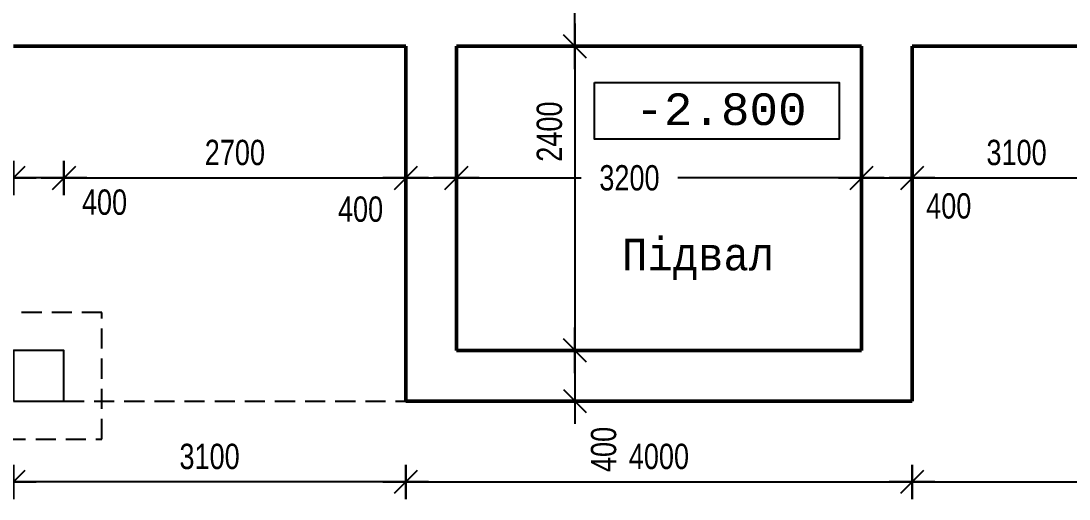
# Model space of a CAD drawing. Extents: x 3578 to 5591, y 95 to 458.
# Drawn here: x 3642.2 to 3725, y 114.4 to 152.1 of the extents above; entities that cross this region are included whole.
import ezdxf

# ---------------------------------------------------------------- set-up
doc = ezdxf.new("R2010")
doc.units = 0
doc.header["$MEASUREMENT"] = 0
doc.linetypes.add('HIDDEN2', pattern=[4.7625, 3.175, -1.5875])
doc.layers.get('0').update_dxf_attribs({"linetype": 'CONTINUOUS'})
doc.layers.get('DEFPOINTS').update_dxf_attribs({"linetype": 'CONTINUOUS'})
doc.layers.add('Chata', color=7, linetype='CONTINUOUS')
doc.styles.add('RUSS', font='russ', dxfattribs={"width": 0.8})
doc.styles.get("Standard").update_dxf_attribs({"font": 'cour.ttf'})
doc.dimstyles.new('Text 2mm', dxfattribs={"dimtxt": 2, "dimasz": 0.09, "dimexe": 0, "dimexo": 0, "dimgap": 1, "dimtad": 1, "dimdec": 0, "dimlfac": 100, "dimzin": 0, "dimdsep": 46, "dimtxsty": 'RUSS', "dimblk": 'A8MITTA', "dimcen": 3, "dimse1": 1, "dimse2": 1, "dimclrd": 6, "dimclrt": 6, "dimadec": 0, "dimazin": 0, "dimtp": 6, "dimtm": 6, "dimtfac": 1, "dimtdec": 0, "dimtofl": 0, "dimtmove": 2, "dimatfit": 3, "dimldrblk": 'A8MITTA', "dimfxl": 1, "dimtolj": 1, "dimtzin": 0, "dimarcsym": 0})

# ---------------------------------------------------------------- blocks, each defined once
blk = doc.blocks.new('A8MITTA', base_point=(3180, 3140))
for p, q in [((3170, 3130), (3190, 3150)), ((3180, 3155), (3180, 3125)), ((3160, 3140), (3200, 3140))]:
    blk.add_line(p, q)
blk = doc.blocks.new('*D149')
at = {"layer": 'Chata', "color": 6, "lineweight": -2, "ltscale": 0.01, "transparency": 16777216}
blk.add_line((3731.253, 150.038), (3731.253, 122.218), dxfattribs=at)
at = {"layer": 'DEFPOINTS', "color": 0, "ltscale": 0.01, "transparency": 16777216}
for p in [(3712.611, 150.128), (3712.611, 122.128), (3731.253, 122.128)]:
    blk.add_point(p, dxfattribs=at)
at = {"layer": 'Chata', "color": 6, "lineweight": -2, "ltscale": 0.01, "transparency": 16777216, "xscale": 0.09, "yscale": 0.09, "zscale": 0.09}
for p, rotation in [((3731.253, 150.128), 90), ((3731.253, 122.128), 270)]:
    blk.add_blockref('A8MITTA', p, dxfattribs=dict(at, rotation=rotation))
at = {"layer": 'Chata', "color": 6, "ltscale": 0.01, "transparency": 16777216, "insert": (3729.253, 144.802), "char_height": 2, "attachment_point": 5, "rotation": 90, "style": 'RUSS'}
blk.add_mtext('\\A1;2800', dxfattribs=at)
blk = doc.blocks.new('*D153')
at = {"layer": 'Chata', "color": 6, "lineweight": -2, "ltscale": 0.01, "transparency": 16777216}
for p, q in [((3676.701, 139.735), (3686.464, 139.735)), ((3708.521, 139.735), (3694.102, 139.735))]:
    blk.add_line(p, q, dxfattribs=at)
at = {"layer": 'DEFPOINTS', "color": 0, "ltscale": 0.01, "transparency": 16777216}
for p in [(3708.611, 139.735), (3676.611, 126.155), (3708.611, 126.155)]:
    blk.add_point(p, dxfattribs=at)
at = {"layer": 'Chata', "color": 6, "lineweight": -2, "ltscale": 0.01, "transparency": 16777216, "xscale": 0.09, "yscale": 0.09, "zscale": 0.09, "rotation": 180}
blk.add_blockref('A8MITTA', (3676.611, 139.735), dxfattribs=at)
at = {"layer": 'Chata', "color": 6, "lineweight": -2, "ltscale": 0.01, "transparency": 16777216, "xscale": 0.09, "yscale": 0.09, "zscale": 0.09}
blk.add_blockref('A8MITTA', (3708.611, 139.735), dxfattribs=at)
at = {"layer": 'Chata', "color": 6, "ltscale": 0.01, "transparency": 16777216, "insert": (3690.283, 139.735), "char_height": 2, "attachment_point": 5, "style": 'RUSS'}
blk.add_mtext('\\A1;3200', dxfattribs=at)
blk = doc.blocks.new('*D154')
at = {"layer": 'Chata', "color": 6, "lineweight": -2, "ltscale": 0.01, "transparency": 16777216}
blk.add_line((3672.701, 115.746), (3712.521, 115.746), dxfattribs=at)
at = {"layer": 'DEFPOINTS', "color": 0, "ltscale": 0.01, "transparency": 16777216}
for p in [(3672.611, 122.128), (3712.611, 122.128), (3712.611, 115.746)]:
    blk.add_point(p, dxfattribs=at)
at = {"layer": 'Chata', "color": 6, "lineweight": -2, "ltscale": 0.01, "transparency": 16777216, "xscale": 0.09, "yscale": 0.09, "zscale": 0.09, "rotation": 180}
blk.add_blockref('A8MITTA', (3672.611, 115.746), dxfattribs=at)
at = {"layer": 'Chata', "color": 6, "lineweight": -2, "ltscale": 0.01, "transparency": 16777216, "xscale": 0.09, "yscale": 0.09, "zscale": 0.09}
blk.add_blockref('A8MITTA', (3712.611, 115.746), dxfattribs=at)
at = {"layer": 'Chata', "color": 6, "ltscale": 0.01, "transparency": 16777216, "insert": (3692.611, 117.746), "char_height": 2, "attachment_point": 5, "style": 'RUSS'}
blk.add_mtext('\\A1;4000', dxfattribs=at)
blk = doc.blocks.new('*D156')
at = {"layer": 'Chata', "color": 6, "lineweight": -2, "ltscale": 0.01, "transparency": 16777216}
blk.add_line((3712.701, 115.746), (3743.521, 115.746), dxfattribs=at)
at = {"layer": 'DEFPOINTS', "color": 0, "ltscale": 0.01, "transparency": 16777216}
for p in [(3743.611, 150.128), (3712.611, 122.128), (3743.611, 115.746)]:
    blk.add_point(p, dxfattribs=at)
at = {"layer": 'Chata', "color": 6, "lineweight": -2, "ltscale": 0.01, "transparency": 16777216, "xscale": 0.09, "yscale": 0.09, "zscale": 0.09, "rotation": 180}
blk.add_blockref('A8MITTA', (3712.611, 115.746), dxfattribs=at)
at = {"layer": 'Chata', "color": 6, "lineweight": -2, "ltscale": 0.01, "transparency": 16777216, "xscale": 0.09, "yscale": 0.09, "zscale": 0.09}
blk.add_blockref('A8MITTA', (3743.611, 115.746), dxfattribs=at)
at = {"layer": 'Chata', "color": 6, "ltscale": 0.01, "transparency": 16777216, "insert": (3728.111, 117.746), "char_height": 2, "attachment_point": 5, "style": 'RUSS'}
blk.add_mtext('\\A1;3100', dxfattribs=at)
blk = doc.blocks.new('*D157')
at = {"layer": 'Chata', "color": 6, "lineweight": -2, "ltscale": 0.01, "transparency": 16777216}
blk.add_line((3641.521, 115.746), (3598.901, 115.746), dxfattribs=at)
at = {"layer": 'DEFPOINTS', "color": 0, "ltscale": 0.01, "transparency": 16777216}
for p in [(3598.811, 155.328), (3641.611, 150.128), (3598.811, 115.746)]:
    blk.add_point(p, dxfattribs=at)
at = {"layer": 'Chata', "color": 6, "lineweight": -2, "ltscale": 0.01, "transparency": 16777216, "xscale": 0.09, "yscale": 0.09, "zscale": 0.09, "rotation": 180}
blk.add_blockref('A8MITTA', (3598.811, 115.746), dxfattribs=at)
at = {"layer": 'Chata', "color": 6, "lineweight": -2, "ltscale": 0.01, "transparency": 16777216, "xscale": 0.09, "yscale": 0.09, "zscale": 0.09}
blk.add_blockref('A8MITTA', (3641.611, 115.746), dxfattribs=at)
at = {"layer": 'Chata', "color": 6, "ltscale": 0.01, "transparency": 16777216, "insert": (3620.211, 117.746), "char_height": 2, "attachment_point": 5, "style": 'RUSS'}
blk.add_mtext('\\A1;4280', dxfattribs=at)
blk = doc.blocks.new('*D159')
at = {"layer": 'Chata', "color": 6, "lineweight": -2, "ltscale": 0.01, "transparency": 16777216}
blk.add_line((3685.966, 126.038), (3685.966, 122.218), dxfattribs=at)
at = {"layer": 'DEFPOINTS', "color": 0, "ltscale": 0.01, "transparency": 16777216}
for p in [(3676.611, 126.128), (3672.611, 122.128), (3685.966, 122.128)]:
    blk.add_point(p, dxfattribs=at)
at = {"layer": 'Chata', "color": 6, "lineweight": -2, "ltscale": 0.01, "transparency": 16777216, "xscale": 0.09, "yscale": 0.09, "zscale": 0.09}
for p, rotation in [((3685.966, 126.128), 90), ((3685.966, 122.128), 270)]:
    blk.add_blockref('A8MITTA', p, dxfattribs=dict(at, rotation=rotation))
at = {"layer": 'Chata', "color": 6, "ltscale": 0.01, "transparency": 16777216, "insert": (3688.251, 118.307), "char_height": 2, "attachment_point": 5, "rotation": 90, "style": 'RUSS'}
blk.add_mtext('\\A1;400', dxfattribs=at)
blk = doc.blocks.new('*D161')
at = {"layer": 'Chata', "color": 6, "lineweight": -2, "ltscale": 0.01, "transparency": 16777216}
blk.add_line((3685.966, 150.038), (3685.966, 126.218), dxfattribs=at)
at = {"layer": 'DEFPOINTS', "color": 0, "ltscale": 0.01, "transparency": 16777216}
for p in [(3708.611, 150.128), (3685.966, 126.128), (3708.611, 126.128)]:
    blk.add_point(p, dxfattribs=at)
at = {"layer": 'Chata', "color": 6, "lineweight": -2, "ltscale": 0.01, "transparency": 16777216, "xscale": 0.09, "yscale": 0.09, "zscale": 0.09}
for p, rotation in [((3685.966, 150.128), 90), ((3685.966, 126.128), 270)]:
    blk.add_blockref('A8MITTA', p, dxfattribs=dict(at, rotation=rotation))
at = {"layer": 'Chata', "color": 6, "ltscale": 0.01, "transparency": 16777216, "insert": (3683.966, 143.394), "char_height": 2, "attachment_point": 5, "rotation": 90, "style": 'RUSS'}
blk.add_mtext('\\A1;2400', dxfattribs=at)
blk = doc.blocks.new('*D162')
at = {"layer": 'Chata', "color": 6, "lineweight": -2, "ltscale": 0.01, "transparency": 16777216}
blk.add_line((3672.521, 115.746), (3641.701, 115.746), dxfattribs=at)
at = {"layer": 'DEFPOINTS', "color": 0, "ltscale": 0.01, "transparency": 16777216}
for p in [(3641.611, 150.128), (3672.611, 150.128), (3641.611, 115.746)]:
    blk.add_point(p, dxfattribs=at)
at = {"layer": 'Chata', "color": 6, "lineweight": -2, "ltscale": 0.01, "transparency": 16777216, "xscale": 0.09, "yscale": 0.09, "zscale": 0.09, "rotation": 180}
blk.add_blockref('A8MITTA', (3641.611, 115.746), dxfattribs=at)
at = {"layer": 'Chata', "color": 6, "lineweight": -2, "ltscale": 0.01, "transparency": 16777216, "xscale": 0.09, "yscale": 0.09, "zscale": 0.09}
blk.add_blockref('A8MITTA', (3672.611, 115.746), dxfattribs=at)
at = {"layer": 'Chata', "color": 6, "ltscale": 0.01, "transparency": 16777216, "insert": (3657.111, 117.746), "char_height": 2, "attachment_point": 5, "style": 'RUSS'}
blk.add_mtext('\\A1;3100', dxfattribs=at)
blk = doc.blocks.new('*D169')
at = {"layer": 'Chata', "color": 6, "lineweight": -2, "ltscale": 0.01, "transparency": 16777216}
blk.add_line((3645.701, 139.735), (3672.521, 139.735), dxfattribs=at)
at = {"layer": 'DEFPOINTS', "color": 0, "ltscale": 0.01, "transparency": 16777216}
for p in [(3672.611, 139.735), (3645.611, 126.128), (3672.611, 126.155)]:
    blk.add_point(p, dxfattribs=at)
at = {"layer": 'Chata', "color": 6, "lineweight": -2, "ltscale": 0.01, "transparency": 16777216, "xscale": 0.09, "yscale": 0.09, "zscale": 0.09, "rotation": 180}
blk.add_blockref('A8MITTA', (3645.611, 139.735), dxfattribs=at)
at = {"layer": 'Chata', "color": 6, "lineweight": -2, "ltscale": 0.01, "transparency": 16777216, "xscale": 0.09, "yscale": 0.09, "zscale": 0.09}
blk.add_blockref('A8MITTA', (3672.611, 139.735), dxfattribs=at)
at = {"layer": 'Chata', "color": 6, "ltscale": 0.01, "transparency": 16777216, "insert": (3659.111, 141.735), "char_height": 2, "attachment_point": 5, "style": 'RUSS'}
blk.add_mtext('\\A1;2700', dxfattribs=at)
blk = doc.blocks.new('*D170')
at = {"layer": 'Chata', "color": 6, "lineweight": -2, "ltscale": 0.01, "transparency": 16777216}
blk.add_line((3645.521, 139.735), (3641.701, 139.735), dxfattribs=at)
at = {"layer": 'DEFPOINTS', "color": 0, "ltscale": 0.01, "transparency": 16777216}
for p in [(3641.611, 139.735), (3641.611, 126.128), (3645.611, 126.128)]:
    blk.add_point(p, dxfattribs=at)
at = {"layer": 'Chata', "color": 6, "lineweight": -2, "ltscale": 0.01, "transparency": 16777216, "xscale": 0.09, "yscale": 0.09, "zscale": 0.09, "rotation": 180}
blk.add_blockref('A8MITTA', (3641.611, 139.735), dxfattribs=at)
at = {"layer": 'Chata', "color": 6, "lineweight": -2, "ltscale": 0.01, "transparency": 16777216, "xscale": 0.09, "yscale": 0.09, "zscale": 0.09}
blk.add_blockref('A8MITTA', (3645.611, 139.735), dxfattribs=at)
at = {"layer": 'Chata', "color": 6, "ltscale": 0.01, "transparency": 16777216, "insert": (3648.813, 137.816), "char_height": 2, "attachment_point": 5, "style": 'RUSS'}
blk.add_mtext('\\A1;400', dxfattribs=at)
blk = doc.blocks.new('*D175')
at = {"layer": 'Chata', "color": 6, "lineweight": -2, "ltscale": 0.01, "transparency": 16777216}
blk.add_line((3605.522, 150.038), (3605.522, 122.218), dxfattribs=at)
at = {"layer": 'DEFPOINTS', "color": 0, "ltscale": 0.01, "transparency": 16777216}
for p in [(3645.611, 150.128), (3605.522, 122.128), (3641.611, 122.128)]:
    blk.add_point(p, dxfattribs=at)
at = {"layer": 'Chata', "color": 6, "lineweight": -2, "ltscale": 0.01, "transparency": 16777216, "xscale": 0.09, "yscale": 0.09, "zscale": 0.09}
for p, rotation in [((3605.522, 150.128), 90), ((3605.522, 122.128), 270)]:
    blk.add_blockref('A8MITTA', p, dxfattribs=dict(at, rotation=rotation))
at = {"layer": 'Chata', "color": 6, "ltscale": 0.01, "transparency": 16777216, "insert": (3603.522, 136.128), "char_height": 2, "attachment_point": 5, "rotation": 90, "style": 'RUSS'}
blk.add_mtext('\\A1;2800', dxfattribs=at)
blk = doc.blocks.new('*D177')
at = {"layer": 'Chata', "color": 6, "lineweight": -2, "ltscale": 0.01, "transparency": 16777216}
blk.add_line((3641.521, 139.735), (3598.901, 139.735), dxfattribs=at)
at = {"layer": 'DEFPOINTS', "color": 0, "ltscale": 0.01, "transparency": 16777216}
for p in [(3598.811, 155.328), (3641.611, 155.328), (3598.811, 139.735)]:
    blk.add_point(p, dxfattribs=at)
at = {"layer": 'Chata', "color": 6, "lineweight": -2, "ltscale": 0.01, "transparency": 16777216, "xscale": 0.09, "yscale": 0.09, "zscale": 0.09, "rotation": 180}
blk.add_blockref('A8MITTA', (3598.811, 139.735), dxfattribs=at)
at = {"layer": 'Chata', "color": 6, "lineweight": -2, "ltscale": 0.01, "transparency": 16777216, "xscale": 0.09, "yscale": 0.09, "zscale": 0.09}
blk.add_blockref('A8MITTA', (3641.611, 139.735), dxfattribs=at)
at = {"layer": 'Chata', "color": 6, "ltscale": 0.01, "transparency": 16777216, "insert": (3620.211, 141.735), "char_height": 2, "attachment_point": 5, "style": 'RUSS'}
blk.add_mtext('\\A1;4280', dxfattribs=at)
blk = doc.blocks.new('*D178')
at = {"layer": 'Chata', "color": 6, "lineweight": -2, "ltscale": 0.01, "transparency": 16777216}
blk.add_line((3712.701, 139.735), (3743.521, 139.735), dxfattribs=at)
at = {"layer": 'DEFPOINTS', "color": 0, "ltscale": 0.01, "transparency": 16777216}
for p in [(3712.611, 150.128), (3743.611, 150.128), (3743.611, 139.735)]:
    blk.add_point(p, dxfattribs=at)
at = {"layer": 'Chata', "color": 6, "lineweight": -2, "ltscale": 0.01, "transparency": 16777216, "xscale": 0.09, "yscale": 0.09, "zscale": 0.09, "rotation": 180}
blk.add_blockref('A8MITTA', (3712.611, 139.735), dxfattribs=at)
at = {"layer": 'Chata', "color": 6, "lineweight": -2, "ltscale": 0.01, "transparency": 16777216, "xscale": 0.09, "yscale": 0.09, "zscale": 0.09}
blk.add_blockref('A8MITTA', (3743.611, 139.735), dxfattribs=at)
at = {"layer": 'Chata', "color": 6, "ltscale": 0.01, "transparency": 16777216, "insert": (3720.865, 141.735), "char_height": 2, "attachment_point": 5, "style": 'RUSS'}
blk.add_mtext('\\A1;3100', dxfattribs=at)
blk = doc.blocks.new('*D196')
at = {"color": 6, "lineweight": -2, "ltscale": 0.01, "transparency": 16777216}
blk.add_line((3685.966, 150.218), (3685.966, 154.038), dxfattribs=at)
at = {"layer": 'DEFPOINTS', "color": 0, "ltscale": 0.01, "transparency": 16777216}
for p in [(3676.011, 154.128), (3685.966, 154.128), (3676.611, 150.128)]:
    blk.add_point(p, dxfattribs=at)
at = {"color": 6, "lineweight": -2, "ltscale": 0.01, "transparency": 16777216, "xscale": 0.09, "yscale": 0.09, "zscale": 0.09}
for p, rotation in [((3685.966, 154.128), 90), ((3685.966, 150.128), 270)]:
    blk.add_blockref('A8MITTA', p, dxfattribs=dict(at, rotation=rotation))
at = {"color": 6, "ltscale": 0.01, "transparency": 16777216, "insert": (3686.561, 156.812), "char_height": 2, "attachment_point": 5, "rotation": 90, "style": 'RUSS'}
blk.add_mtext('\\A1;400', dxfattribs=at)
blk = doc.blocks.new('*D197')
at = {"layer": 'Chata', "color": 6, "lineweight": -2, "ltscale": 0.01, "transparency": 16777216}
blk.add_line((3590.729, 275.438), (3590.729, 122.218), dxfattribs=at)
at = {"layer": 'DEFPOINTS', "color": 0, "ltscale": 0.01, "transparency": 16777216}
for p in [(3681.737, 275.528), (3590.729, 122.128), (3641.611, 122.128)]:
    blk.add_point(p, dxfattribs=at)
at = {"layer": 'Chata', "color": 6, "lineweight": -2, "ltscale": 0.01, "transparency": 16777216, "xscale": 0.09, "yscale": 0.09, "zscale": 0.09}
for p, rotation in [((3590.729, 275.528), 90), ((3590.729, 122.128), 270)]:
    blk.add_blockref('A8MITTA', p, dxfattribs=dict(at, rotation=rotation))
at = {"layer": 'Chata', "color": 6, "ltscale": 0.01, "transparency": 16777216, "insert": (3588.729, 198.828), "char_height": 2, "attachment_point": 5, "rotation": 90, "style": 'RUSS'}
blk.add_mtext('\\A1;15340', dxfattribs=at)
blk = doc.blocks.new('*D257')
at = {"color": 6, "lineweight": -2, "ltscale": 0.01, "transparency": 16777216}
blk.add_line((3708.701, 139.735), (3712.521, 139.735), dxfattribs=at)
at = {"layer": 'DEFPOINTS', "color": 0, "ltscale": 0.01, "transparency": 16777216}
for p in [(3708.611, 150.128), (3712.611, 150.128), (3712.611, 139.735)]:
    blk.add_point(p, dxfattribs=at)
at = {"color": 6, "lineweight": -2, "ltscale": 0.01, "transparency": 16777216, "xscale": 0.09, "yscale": 0.09, "zscale": 0.09, "rotation": 180}
blk.add_blockref('A8MITTA', (3708.611, 139.735), dxfattribs=at)
at = {"color": 6, "lineweight": -2, "ltscale": 0.01, "transparency": 16777216, "xscale": 0.09, "yscale": 0.09, "zscale": 0.09}
blk.add_blockref('A8MITTA', (3712.611, 139.735), dxfattribs=at)
at = {"color": 6, "ltscale": 0.01, "transparency": 16777216, "insert": (3715.509, 137.519), "char_height": 2, "attachment_point": 5, "style": 'RUSS'}
blk.add_mtext('\\A1;400', dxfattribs=at)
blk = doc.blocks.new('*D258')
at = {"color": 6, "lineweight": -2, "ltscale": 0.01, "transparency": 16777216}
blk.add_line((3672.701, 139.735), (3676.521, 139.735), dxfattribs=at)
at = {"layer": 'DEFPOINTS', "color": 0, "ltscale": 0.01, "transparency": 16777216}
for p in [(3672.611, 150.128), (3676.611, 150.128), (3676.611, 139.735)]:
    blk.add_point(p, dxfattribs=at)
at = {"color": 6, "lineweight": -2, "ltscale": 0.01, "transparency": 16777216, "xscale": 0.09, "yscale": 0.09, "zscale": 0.09, "rotation": 180}
blk.add_blockref('A8MITTA', (3672.611, 139.735), dxfattribs=at)
at = {"color": 6, "lineweight": -2, "ltscale": 0.01, "transparency": 16777216, "xscale": 0.09, "yscale": 0.09, "zscale": 0.09}
blk.add_blockref('A8MITTA', (3676.611, 139.735), dxfattribs=at)
at = {"color": 6, "ltscale": 0.01, "transparency": 16777216, "insert": (3669.039, 137.264), "char_height": 2, "attachment_point": 5, "style": 'RUSS'}
blk.add_mtext('\\A1;400', dxfattribs=at)

msp = doc.modelspace()

# ---------------------------------------------------------------- linework, layer by layer
at = {"ltscale": 0.01}
msp.add_lwpolyline([(3641.611, 122.128), (3645.611, 122.128), (3645.611, 126.128), (3641.611, 126.128)], close=True, dxfattribs=at)
at = {"layer": 'Chata', "lineweight": 50, "ltscale": 0.01}
for p, q in [((3641.611, 150.128), (3652.111, 150.128)), ((3645.611, 150.128), (3672.611, 150.128)), ((3672.611, 150.128), (3672.611, 122.128)), ((3676.611, 150.128), (3676.611, 126.128)), ((3708.611, 150.128), (3676.611, 150.128)), ((3708.611, 150.128), (3708.611, 126.128)), ((3712.611, 150.128), (3712.611, 122.128)), ((3712.611, 150.128), (3717.011, 150.128)), ((3714.061, 150.128), (3743.611, 150.128)), ((3676.611, 126.128), (3686.561, 126.128)), ((3686.561, 126.128), (3698.661, 126.128)), ((3698.661, 126.128), (3708.611, 126.128)), ((3672.611, 122.128), (3712.611, 122.128))]:
    msp.add_line(p, q, dxfattribs=at)
at = {"layer": 'Chata', "ltscale": 0.01}
for p, q in [((3672.611, 150.128), (3672.461, 150.128)), ((3672.611, 122.128), (3672.611, 122.128))]:
    msp.add_line(p, q, dxfattribs=at)
at = {"layer": 'Chata'}
msp.add_line((3678.061, 150.128), (3676.611, 150.128), dxfattribs=at)
at = {"layer": 'Chata', "color": 251, "linetype": 'HIDDEN2', "ltscale": 0.5}
msp.add_line((3645.611, 122.128), (3672.611, 122.128), dxfattribs=at)
at = {"layer": 'Chata', "ltscale": 0.01}
msp.add_lwpolyline([(3687.515, 147.269), (3706.849, 147.269), (3706.849, 142.81), (3687.515, 142.81)], close=True, dxfattribs=at)
at = {"layer": 'Chata', "color": 1, "linetype": 'HIDDEN2', "ltscale": 0.5}
msp.add_lwpolyline([(3638.611, 119.128), (3648.611, 119.128), (3648.611, 129.128), (3638.611, 129.128)], close=True, dxfattribs=at)

# ---------------------------------------------------------------- texts
at = {"layer": 'Chata'}
for s, width, p in [('-2.800', 0.9, (3690.747, 143.914)), ('Підвал', 0.8, (3689.693, 132.446))]:
    msp.add_text(s, height=2.5, dxfattribs=dict(at, width=width)).set_placement(p)

# ---------------------------------------------------------------- dimensions: what is measured, and where the dimension line sits
at = {"ltscale": 0.01}
dim = msp.add_linear_dim(base=(3685.966, 154.128), p1=(3676.611, 150.128), p2=(3676.011, 154.128), angle=90, dimstyle='Text 2mm', dxfattribs=at)
dim.commit()
dim.dimension.update_dxf_attribs({"geometry": '*D196', "text_midpoint": (3686.561, 156.812), "dimtype": 160})
for base, p1, p2, picture, middle in [((3676.611, 139.735), (3672.611, 150.128), (3676.611, 150.128), '*D258', (3669.039, 137.264)), ((3712.611, 139.735), (3708.611, 150.128), (3712.611, 150.128), '*D257', (3715.509, 137.519))]:
    dim = msp.add_linear_dim(base=base, p1=p1, p2=p2, dimstyle='Text 2mm', dxfattribs=at)
    dim.commit()
    dim.dimension.update_dxf_attribs({"geometry": picture, "text_midpoint": middle, "dimtype": 160})
at = {"layer": 'Chata', "ltscale": 0.01}
for base, p1, picture, middle in [((3590.729, 122.128), (3681.737, 275.528), '*D197', (3588.729, 198.828)), ((3605.522, 122.128), (3645.611, 150.128), '*D175', (3603.522, 136.128))]:
    dim = msp.add_linear_dim(base=base, p1=p1, p2=(3641.611, 122.128), angle=90, dimstyle='Text 2mm', dxfattribs=at)
    dim.commit()
    dim.dimension.update_dxf_attribs({"geometry": picture, "text_midpoint": middle})
for base, p1, p2, picture, middle in [((3598.811, 115.746), (3641.611, 150.128), (3598.811, 155.328), '*D157', (3620.211, 117.746)), ((3598.811, 139.735), (3641.611, 155.328), (3598.811, 155.328), '*D177', (3620.211, 141.735)), ((3641.611, 115.746), (3672.611, 150.128), (3641.611, 150.128), '*D162', (3657.111, 117.746)), ((3743.611, 115.746), (3712.611, 122.128), (3743.611, 150.128), '*D156', (3728.111, 117.746)), ((3672.611, 139.735), (3645.611, 126.128), (3672.611, 126.155), '*D169', (3659.111, 141.735)), ((3712.611, 115.746), (3672.611, 122.128), (3712.611, 122.128), '*D154', (3692.611, 117.746))]:
    dim = msp.add_linear_dim(base=base, p1=p1, p2=p2, dimstyle='Text 2mm', dxfattribs=at)
    dim.commit()
    dim.dimension.update_dxf_attribs({"geometry": picture, "text_midpoint": middle})
for base, p1, p2, picture, middle in [((3685.966, 126.128), (3708.611, 150.128), (3708.611, 126.128), '*D161', (3683.966, 143.394)), ((3731.253, 122.128), (3712.611, 150.128), (3712.611, 122.128), '*D149', (3729.253, 144.802)), ((3685.966, 122.128), (3676.611, 126.128), (3672.611, 122.128), '*D159', (3688.251, 118.307))]:
    dim = msp.add_linear_dim(base=base, p1=p1, p2=p2, angle=90, dimstyle='Text 2mm', dxfattribs=at)
    dim.commit()
    dim.dimension.update_dxf_attribs({"geometry": picture, "text_midpoint": middle, "dimtype": 160})
for base, p1, p2, picture, middle in [((3743.611, 139.735), (3712.611, 150.128), (3743.611, 150.128), '*D178', (3720.865, 141.735)), ((3641.611, 139.735), (3645.611, 126.128), (3641.611, 126.128), '*D170', (3648.813, 137.816)), ((3708.611, 139.735), (3676.611, 126.155), (3708.611, 126.155), '*D153', (3690.283, 139.735))]:
    dim = msp.add_linear_dim(base=base, p1=p1, p2=p2, dimstyle='Text 2mm', dxfattribs=at)
    dim.commit()
    dim.dimension.update_dxf_attribs({"geometry": picture, "text_midpoint": middle, "dimtype": 160})

doc.saveas('drawing.dxf')
